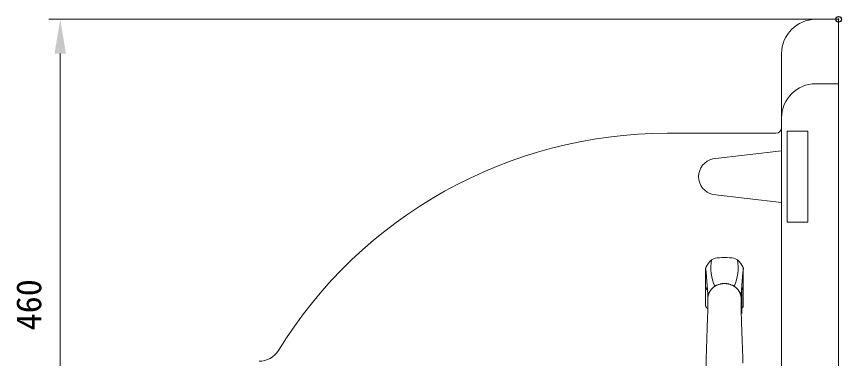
# Model space of a CAD drawing. Units: millimetres on the paper. Extents: x -203 to 203, y -143 to 143.
# Drawn here: x 52.2 to 124.4, y -13.8 to 16.2 of the extents above; entities that cross this region are included whole.
import ezdxf
from ezdxf.enums import TextEntityAlignment as Align

# ---------------------------------------------------------------- set-up
doc = ezdxf.new("R2010")
doc.units = ezdxf.units.MM
doc.header["$PDMODE"] = 32
doc.header["$PDSIZE"] = 0.5
for name, color, linetype, lineweight in [('0-6_DIMENSION_LINES$02_DIMENSI', 7, 'Continuous', 20), ('0-8_DIMENSION_LINES$05_HIDE_LI', 7, 'Continuous', 20), ('0-9_DIMENSION_LINES$03_LINES', 7, 'Continuous', 18)]:
    doc.layers.add(name, color=color, linetype=linetype, lineweight=lineweight)
doc.layers.add('0-7_DEFPOINTS', color=7, linetype='Continuous')
doc.styles.add('ＭＳ ゴシック', font='')
doc.styles.get('ＭＳ ゴシック').set_extended_font_data('MS Gothic')

# ---------------------------------------------------------------- blocks, each defined once
blk = doc.blocks.new('D16')
at = {"layer": '0-6_DIMENSION_LINES$02_DIMENSI'}
for p, q in [((332.69, 164.5), (265, 164.5)), ((266, 161.5), (266, 121.5)), ((270.19, 118.5), (265, 118.5))]:
    blk.add_line(p, q, dxfattribs=at)
for points in [[(266.5, 161.5), (265.5, 161.5), (266, 164.5)], [(265.5, 121.5), (266.5, 121.5), (266, 118.5)]]:
    blk.add_solid(points, dxfattribs=at)
at = {"layer": '0-7_DEFPOINTS'}
for p in [(334.19, 164.5), (266, 118.5), (271.69, 118.5)]:
    blk.add_point(p, dxfattribs=at)
at = {"layer": '0-6_DIMENSION_LINES$02_DIMENSI', "style": 'ＭＳ ゴシック'}
blk.add_text('460', height=2.199, rotation=90, dxfattribs=at).set_placement((265, 137.214), align=Align.BOTTOM_LEFT)

msp = doc.modelspace()

# ---------------------------------------------------------------- linework, layer by layer
at = {"layer": '0-8_DIMENSION_LINES$05_HIDE_LI'}
for p, q in [((119.19, 6.5), (119.19, -22.3)), ((121.49, 6.2), (121.49, -1.8)), ((113.175, 3.761), (119.19, 4.478)), ((113.175, 0.639), (119.19, -0.078)), ((121.49, -1.8), (119.69, -1.8)), ((113.175, -5.027), (113.109, -5.062)), ((113.22, -5.008), (113.175, -5.027)), ((113.364, -4.966), (113.22, -5.008)), ((113.539, -4.932), (113.364, -4.966)), ((113.741, -4.909), (113.539, -4.932)), ((113.961, -4.894), (113.741, -4.909)), ((114.19, -4.889), (113.961, -4.894)), ((114.19, -4.889), (114.42, -4.894)), ((114.42, -4.894), (114.64, -4.909)), ((114.64, -4.909), (114.842, -4.932)), ((114.842, -4.932), (115.017, -4.966)), ((115.017, -4.966), (115.161, -5.008)), ((115.161, -5.008), (115.206, -5.027)), ((115.206, -5.027), (115.272, -5.062)), ((112.598, -5.698), (112.563, -5.784)), ((113.109, -5.062), (113.05, -5.108)), ((115.272, -5.062), (115.33, -5.108)), ((115.783, -5.698), (115.818, -5.784)), ((112.54, -5.839), (112.54, -7.696)), ((112.541, -5.831), (112.542, -5.831)), ((112.541, -5.844), (112.541, -5.831)), ((112.542, -5.827), (112.543, -5.827)), ((112.542, -5.831), (112.542, -5.827)), ((112.543, -5.823), (112.544, -5.823)), ((112.543, -5.827), (112.543, -5.823)), ((112.544, -5.82), (112.545, -5.819)), ((112.544, -5.823), (112.544, -5.82)), ((112.545, -5.817), (112.546, -5.816)), ((112.545, -5.819), (112.545, -5.817)), ((112.546, -5.814), (112.547, -5.813)), ((112.546, -5.816), (112.546, -5.814)), ((112.547, -5.811), (112.548, -5.811)), ((112.547, -5.813), (112.547, -5.811)), ((112.548, -5.809), (112.549, -5.808)), ((112.548, -5.811), (112.548, -5.809)), ((112.549, -5.806), (112.55, -5.806)), ((112.549, -5.808), (112.549, -5.806)), ((112.55, -5.804), (112.551, -5.804)), ((112.55, -5.806), (112.55, -5.804)), ((112.551, -5.802), (112.552, -5.802)), ((112.551, -5.804), (112.551, -5.802)), ((112.552, -5.8), (112.553, -5.8)), ((112.552, -5.802), (112.552, -5.8)), ((112.553, -5.798), (112.554, -5.798)), ((112.553, -5.8), (112.553, -5.798)), ((112.554, -5.797), (112.555, -5.796)), ((112.554, -5.798), (112.554, -5.797)), ((112.555, -5.795), (112.556, -5.795)), ((112.555, -5.796), (112.555, -5.795)), ((112.556, -5.794), (112.557, -5.793)), ((112.556, -5.795), (112.556, -5.794)), ((112.557, -5.792), (112.558, -5.792)), ((112.557, -5.793), (112.557, -5.792)), ((112.558, -5.791), (112.559, -5.791)), ((112.558, -5.792), (112.558, -5.791)), ((112.559, -5.79), (112.56, -5.789)), ((112.559, -5.791), (112.559, -5.79)), ((112.56, -5.788), (112.561, -5.788)), ((112.56, -5.789), (112.56, -5.788)), ((112.561, -5.787), (112.562, -5.787)), ((112.561, -5.788), (112.561, -5.787)), ((112.562, -5.786), (112.563, -5.785)), ((112.562, -5.787), (112.562, -5.786)), ((112.563, -5.784), (112.564, -5.784)), ((112.563, -5.785), (112.563, -5.784)), ((115.819, -5.785), (115.818, -5.784)), ((115.819, -5.786), (115.819, -5.785)), ((115.82, -5.786), (115.819, -5.786)), ((115.82, -5.787), (115.82, -5.786)), ((115.821, -5.787), (115.82, -5.787)), ((115.821, -5.788), (115.821, -5.787)), ((115.822, -5.789), (115.821, -5.788)), ((115.822, -5.79), (115.822, -5.789)), ((115.823, -5.79), (115.822, -5.79)), ((115.823, -5.791), (115.823, -5.79)), ((115.824, -5.791), (115.823, -5.791)), ((115.824, -5.792), (115.824, -5.791)), ((115.825, -5.792), (115.824, -5.792)), ((115.825, -5.794), (115.825, -5.792)), ((115.826, -5.794), (115.825, -5.794)), ((115.826, -5.795), (115.826, -5.794)), ((115.827, -5.796), (115.826, -5.795)), ((115.827, -5.797), (115.827, -5.796)), ((115.828, -5.797), (115.827, -5.797)), ((115.828, -5.798), (115.828, -5.797)), ((115.829, -5.799), (115.828, -5.798)), ((115.829, -5.8), (115.829, -5.799)), ((115.83, -5.801), (115.829, -5.8)), ((115.83, -5.802), (115.83, -5.801)), ((115.831, -5.802), (115.83, -5.802)), ((115.831, -5.804), (115.831, -5.802)), ((115.832, -5.805), (115.831, -5.804)), ((115.832, -5.806), (115.832, -5.805)), ((115.833, -5.807), (115.832, -5.806)), ((115.833, -5.809), (115.833, -5.807)), ((115.834, -5.809), (115.833, -5.809)), ((115.834, -5.811), (115.834, -5.809)), ((115.835, -5.811), (115.834, -5.811)), ((115.835, -5.814), (115.835, -5.811)), ((115.836, -5.814), (115.835, -5.814)), ((115.836, -5.817), (115.836, -5.814)), ((115.837, -5.817), (115.836, -5.817)), ((115.837, -5.82), (115.837, -5.817)), ((115.838, -5.82), (115.837, -5.82)), ((115.838, -5.823), (115.838, -5.82)), ((115.839, -5.824), (115.838, -5.823)), ((115.839, -5.827), (115.839, -5.824)), ((115.84, -5.827), (115.839, -5.827)), ((115.84, -5.832), (115.84, -5.827)), ((115.841, -5.832), (115.84, -5.832)), ((115.84, -5.839), (115.84, -7.696)), ((115.841, -5.844), (115.841, -5.832)), ((113.802, -7.225), (113.768, -7.234)), ((113.837, -7.217), (113.802, -7.225)), ((113.872, -7.21), (113.837, -7.217)), ((113.907, -7.203), (113.872, -7.21)), ((113.942, -7.197), (113.907, -7.203)), ((113.977, -7.192), (113.942, -7.197)), ((114.012, -7.188), (113.977, -7.192)), ((114.048, -7.184), (114.012, -7.188)), ((114.084, -7.181), (114.048, -7.184)), ((114.119, -7.179), (114.084, -7.181)), ((114.155, -7.178), (114.119, -7.179)), ((114.227, -7.178), (114.155, -7.178)), ((114.262, -7.179), (114.227, -7.178)), ((114.298, -7.181), (114.262, -7.179)), ((114.334, -7.184), (114.298, -7.181)), ((114.369, -7.188), (114.334, -7.184)), ((114.405, -7.192), (114.369, -7.188)), ((114.44, -7.197), (114.405, -7.192)), ((114.475, -7.203), (114.44, -7.197)), ((114.51, -7.21), (114.475, -7.203)), ((114.545, -7.217), (114.51, -7.21)), ((114.58, -7.225), (114.545, -7.217)), ((114.614, -7.234), (114.58, -7.225)), ((115.709, -7.178), (115.709, -9.801)), ((112.547, -7.754), (112.54, -7.793)), ((112.54, -7.793), (112.54, -9.145)), ((112.57, -7.616), (112.544, -7.67)), ((112.544, -7.67), (112.544, -7.723)), ((112.544, -7.723), (112.547, -7.734)), ((112.579, -7.701), (112.547, -7.754)), ((112.621, -7.564), (112.57, -7.616)), ((112.636, -7.65), (112.579, -7.701)), ((112.694, -7.517), (112.621, -7.564)), ((112.7, -7.611), (112.636, -7.65)), ((112.873, -7.928), (112.859, -7.958)), ((112.889, -7.9), (112.873, -7.928)), ((112.906, -7.871), (112.889, -7.9)), ((112.923, -7.843), (112.906, -7.871)), ((112.941, -7.815), (112.923, -7.843)), ((112.96, -7.788), (112.941, -7.815)), ((112.979, -7.761), (112.96, -7.788)), ((112.999, -7.734), (112.979, -7.761)), ((113.02, -7.708), (112.999, -7.734)), ((113.042, -7.682), (113.02, -7.708)), ((113.064, -7.657), (113.042, -7.682)), ((113.087, -7.633), (113.064, -7.657)), ((113.111, -7.608), (113.087, -7.633)), ((113.135, -7.585), (113.111, -7.608)), ((113.16, -7.562), (113.135, -7.585)), ((113.186, -7.539), (113.16, -7.562)), ((113.212, -7.517), (113.186, -7.539)), ((113.266, -7.475), (113.212, -7.517)), ((113.294, -7.455), (113.266, -7.475)), ((113.352, -7.417), (113.294, -7.455)), ((113.381, -7.399), (113.352, -7.417)), ((113.411, -7.381), (113.381, -7.399)), ((113.442, -7.364), (113.411, -7.381)), ((113.473, -7.348), (113.442, -7.364)), ((113.504, -7.333), (113.473, -7.348)), ((113.536, -7.318), (113.504, -7.333)), ((113.6, -7.29), (113.536, -7.318)), ((113.666, -7.266), (113.6, -7.29)), ((113.7, -7.254), (113.666, -7.266)), ((113.768, -7.234), (113.7, -7.254)), ((114.682, -7.254), (114.614, -7.234)), ((114.715, -7.266), (114.682, -7.254)), ((114.749, -7.278), (114.715, -7.266)), ((114.782, -7.29), (114.749, -7.278)), ((114.846, -7.318), (114.782, -7.29)), ((114.878, -7.333), (114.846, -7.318)), ((114.909, -7.348), (114.878, -7.333)), ((114.94, -7.364), (114.909, -7.348)), ((114.971, -7.381), (114.94, -7.364)), ((115.001, -7.399), (114.971, -7.381)), ((115.03, -7.417), (115.001, -7.399)), ((115.088, -7.455), (115.03, -7.417)), ((115.115, -7.475), (115.088, -7.455)), ((115.143, -7.496), (115.115, -7.475)), ((115.17, -7.517), (115.143, -7.496)), ((115.196, -7.539), (115.17, -7.517)), ((115.271, -7.608), (115.196, -7.539)), ((115.294, -7.633), (115.271, -7.608)), ((115.318, -7.657), (115.294, -7.633)), ((115.34, -7.682), (115.318, -7.657)), ((115.362, -7.708), (115.34, -7.682)), ((115.382, -7.734), (115.362, -7.708)), ((115.403, -7.761), (115.382, -7.734)), ((115.422, -7.788), (115.403, -7.761)), ((115.441, -7.815), (115.422, -7.788)), ((115.459, -7.843), (115.441, -7.815)), ((115.476, -7.871), (115.459, -7.843)), ((115.493, -7.9), (115.476, -7.871)), ((115.508, -7.928), (115.493, -7.9)), ((115.523, -7.958), (115.508, -7.928)), ((115.681, -7.611), (115.745, -7.65)), ((115.687, -7.517), (115.76, -7.564)), ((115.745, -7.65), (115.802, -7.701)), ((115.76, -7.564), (115.811, -7.616)), ((115.802, -7.701), (115.834, -7.754)), ((115.811, -7.616), (115.837, -7.67)), ((115.837, -7.723), (115.834, -7.734)), ((115.834, -7.754), (115.84, -7.793)), ((115.837, -7.67), (115.837, -7.723)), ((115.84, -7.793), (115.84, -9.145)), ((112.735, -8.425), (112.733, -8.489)), ((112.737, -8.393), (112.735, -8.425)), ((112.741, -8.361), (112.737, -8.393)), ((112.744, -8.329), (112.741, -8.361)), ((112.749, -8.297), (112.744, -8.329)), ((112.755, -8.265), (112.749, -8.297)), ((112.761, -8.233), (112.755, -8.265)), ((112.769, -8.202), (112.761, -8.233)), ((112.777, -8.171), (112.769, -8.202)), ((112.786, -8.139), (112.777, -8.171)), ((112.796, -8.108), (112.786, -8.139)), ((112.807, -8.078), (112.796, -8.108)), ((112.819, -8.047), (112.807, -8.078)), ((112.831, -8.017), (112.819, -8.047)), ((112.844, -7.987), (112.831, -8.017)), ((112.859, -7.958), (112.844, -7.987)), ((115.537, -7.987), (115.523, -7.958)), ((115.551, -8.017), (115.537, -7.987)), ((115.563, -8.047), (115.551, -8.017)), ((115.575, -8.078), (115.563, -8.047)), ((115.586, -8.108), (115.575, -8.078)), ((115.596, -8.139), (115.586, -8.108)), ((115.605, -8.171), (115.596, -8.139)), ((115.613, -8.202), (115.605, -8.171)), ((115.62, -8.233), (115.613, -8.202)), ((115.627, -8.265), (115.62, -8.233)), ((115.633, -8.297), (115.627, -8.265)), ((115.637, -8.329), (115.633, -8.297)), ((115.641, -8.361), (115.637, -8.329)), ((115.644, -8.393), (115.641, -8.361)), ((115.647, -8.425), (115.644, -8.393)), ((115.648, -8.457), (115.647, -8.425)), ((115.648, -8.489), (115.648, -8.457)), ((115.643, -8.867), (115.659, -9.548)), ((115.656, -9.433), (115.654, -9.36)), ((115.665, -9.793), (115.656, -9.433)), ((115.678, -10.275), (115.665, -9.793)), ((115.692, -10.746), (115.678, -10.275)), ((115.707, -11.196), (115.692, -10.746)), ((115.72, -11.612), (115.707, -11.196)), ((115.733, -11.99), (115.72, -11.612)), ((115.744, -12.342), (115.733, -11.99)), ((115.757, -12.714), (115.744, -12.342)), ((115.77, -13.104), (115.757, -12.714)), ((115.783, -13.513), (115.77, -13.104)), ((115.803, -14.161), (115.783, -13.513))]:
    msp.add_line(p, q, dxfattribs=at)
for points in [[(121.49, 6.2), (119.69, 6.2), (119.69, -1.8)], [(112.738, -8.867), (112.722, -9.548), (112.717, -9.769), (112.71, -10.015), (112.699, -10.401), (112.685, -10.839), (112.67, -11.308), (112.655, -11.777), (112.64, -12.244), (112.624, -12.707), (112.609, -13.159), (112.596, -13.58), (112.584, -13.962), (112.573, -14.303), (112.566, -14.555), (112.555, -14.897), (112.543, -15.333), (112.528, -15.867), (112.515, -16.364), (112.502, -16.926), (112.488, -17.555), (112.475, -18.245), (112.466, -18.95)]]:
    msp.add_lwpolyline(points, dxfattribs=at)
for centre, radius, start, end in [((113.524, 2.2), 1.6, 102.61983, 257.38017), ((114.832, -6.975), 2.58, 133.4887, 151.02188), ((116.98, -5.804), 3.986, 169.87738, 203.99786), ((111.401, -5.804), 3.986, 336.00214, 10.12262), ((113.549, -6.975), 2.58, 28.97812, 46.5113), ((87.034, -9.024), 25.704, 0.35028, 7.11888), ((141.347, -9.024), 25.704, 172.88112, 179.64972), ((112.814, -9.107), 0.274, 187.84566, 249.00888), ((115.567, -9.107), 0.274, 290.99112, 352.15434)]:
    msp.add_arc(centre, radius, start, end, dxfattribs=at)
at = {"layer": '0-9_DIMENSION_LINES$03_LINES'}
for p, q in [((124.19, 16), (122.19, 16)), ((124.19, 16), (124.19, -30)), ((119.19, 13), (119.19, 6.5)), ((124.19, 10.349), (122.19, 10.349)), ((109.19, 6), (118.69, 6))]:
    msp.add_line(p, q, dxfattribs=at)
for centre, radius, start, end in [((122.19, 13), 3, 90, 180), ((122.19, 7.349), 3, 90, 180), ((109.19, -34), 40, 90, 148.41186), ((118.69, 6.5), 0.5, 270, 0), ((73.413, -12), 2, 270, 328.41186)]:
    msp.add_arc(centre, radius, start, end, dxfattribs=at)

# ---------------------------------------------------------------- block references
at = {"layer": '0-6_DIMENSION_LINES$02_DIMENSI'}
msp.add_blockref('D16', (-210, -148.5), dxfattribs=at)

doc.saveas('drawing.dxf')
